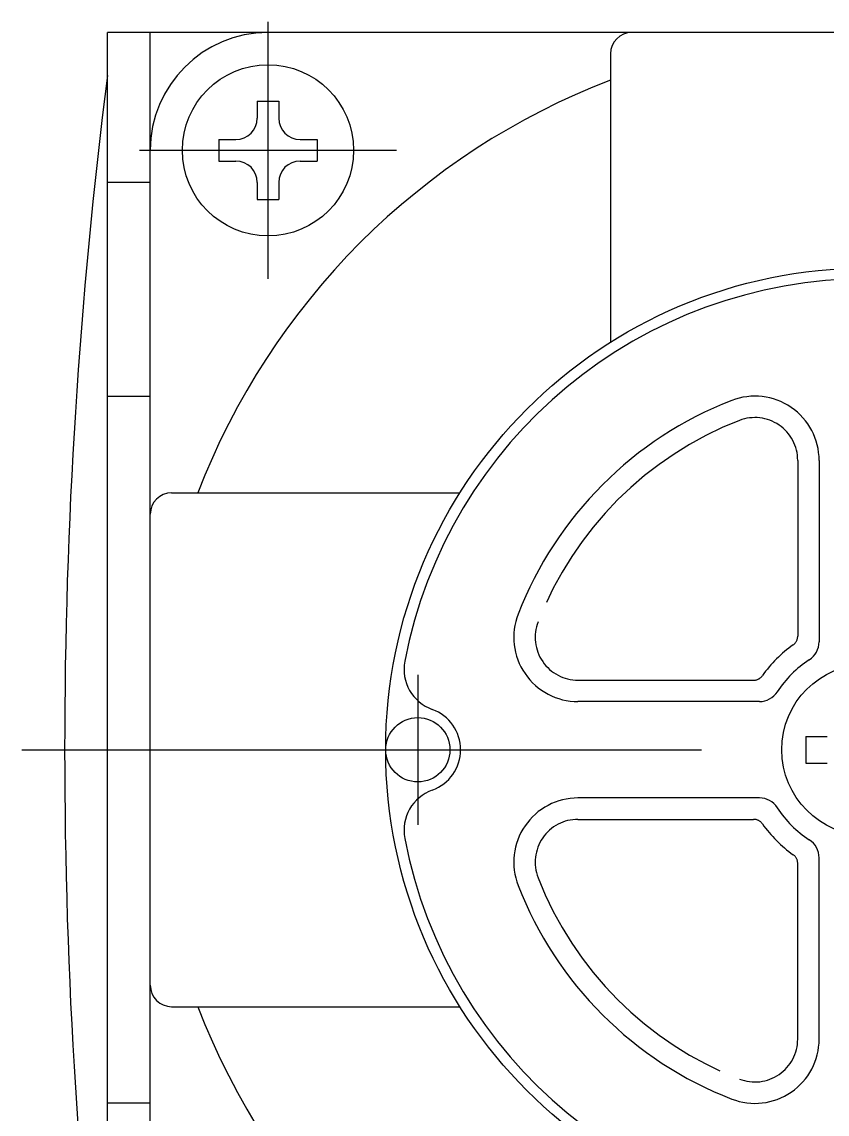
# Model space of a CAD drawing. Extents: x -260 to 40, y -107 to 195.
# Drawn here: x -259.7 to -222.1, y 138 to 189 of the extents above; entities that cross this region are included whole.
import ezdxf

# ---------------------------------------------------------------- set-up
doc = ezdxf.new("R2010")
doc.units = 0
doc.linetypes.add('CENTER', pattern=[50.8, 31.75, -6.35, 6.35, -6.35])
doc.linetypes.add('DASHED', pattern=[19.05, 12.7, -6.35])
doc.layers.get('0').update_dxf_attribs({"linetype": 'CONTINUOUS'})
doc.layers.add('CENTER', color=1, linetype='CENTER')

msp = doc.modelspace()

# ---------------------------------------------------------------- linework, layer by layer
at = {"color": 7, "linetype": 'CONTINUOUS'}
for p, q in [((-255.712, 121.489), (-255.712, 188.489)), ((-192.212, 188.489), (-255.712, 188.489)), ((-253.712, 121.489), (-253.712, 188.489)), ((-232.212, 187.489), (-232.212, 174.022)), ((-248.712, 185.289), (-247.712, 185.289)), ((-248.712, 185.289), (-248.712, 184.489)), ((-247.712, 185.289), (-247.712, 184.489)), ((-250.512, 183.489), (-249.712, 183.489)), ((-250.512, 183.489), (-250.512, 182.489)), ((-246.712, 183.489), (-245.912, 183.489)), ((-245.912, 183.489), (-245.912, 182.489)), ((-250.512, 182.489), (-249.712, 182.489)), ((-246.712, 182.489), (-245.912, 182.489)), ((-253.712, 181.489), (-255.712, 181.489)), ((-248.712, 181.489), (-248.712, 180.689)), ((-247.712, 181.489), (-247.712, 180.689)), ((-248.712, 180.689), (-247.712, 180.689)), ((-253.712, 171.489), (-255.712, 171.489)), ((-222.462, 168.505), (-222.462, 160.033)), ((-252.712, 166.989), (-239.245, 166.989)), ((-225.255, 157.239), (-233.728, 157.239)), ((-223.087, 155.614), (-222.087, 155.614)), ((-223.087, 155.614), (-223.087, 154.364)), ((-223.087, 154.364), (-222.087, 154.364)), ((-225.255, 152.739), (-233.728, 152.739)), ((-222.462, 141.473), (-222.462, 149.946)), ((-252.712, 142.989), (-239.245, 142.989)), ((-253.712, 138.489), (-255.712, 138.489))]:
    msp.add_line(p, q, dxfattribs=at)
at = {"color": 3, "linetype": 'DASHED'}
for p, q in [((-223.462, 168.505), (-223.462, 160.298)), ((-233.728, 158.239), (-225.521, 158.239)), ((-233.728, 151.739), (-225.521, 151.739)), ((-223.462, 141.473), (-223.462, 149.68))]:
    msp.add_line(p, q, dxfattribs=at)
at = {"color": 7, "linetype": 'CONTINUOUS'}
for centre, radius in [((-248.212, 182.989), 4), ((-220.212, 154.989), 22.5), ((-220.212, 154.989), 4), ((-241.212, 154.989), 1.5)]:
    msp.add_circle(centre, radius, dxfattribs=at)
for centre, radius, start, end in [((-248.212, 182.989), 5.5, 90, 180), ((-231.212, 187.489), 1, 90, 180), ((-8.649, 154.989), 249.063, 172.7341, 187.2659), ((-220.212, 154.989), 33.5, 110.9902, 159.0098), ((-249.712, 184.489), 1, 270, 0), ((-246.712, 184.489), 1, 180, 270), ((-249.712, 181.489), 1, 0, 90), ((-246.712, 181.489), 1, 90, 180), ((-220.212, 154.989), 22, 10.8441, 169.1559), ((-225.462, 168.505), 3, 0, 111.2273), ((-220.212, 154.989), 17.5, 111.2273, 158.7727), ((-252.712, 165.989), 1, 90, 180), ((-233.728, 160.239), 3, 158.7727, 270), ((-223.462, 160.033), 1, 302.7972, 0), ((-220.212, 154.989), 5, 122.7972, 147.2028), ((-239.855, 158.752), 2, 169.1559, 250.1666), ((-225.255, 158.239), 1, 270, 327.2028), ((-241.212, 154.989), 2, 289.8334, 70.1666), ((-239.855, 151.226), 2, 109.8334, 190.8441), ((-233.728, 149.739), 3, 90, 201.2273), ((-225.255, 151.739), 1, 32.7972, 90), ((-220.212, 154.989), 5, 212.7972, 237.2028), ((-220.212, 154.989), 22, 190.8441, 349.1559), ((-223.462, 149.946), 1, 0, 57.2028), ((-220.212, 154.989), 17.5, 201.2273, 248.7727), ((-252.712, 143.989), 1, 180, 270), ((-220.212, 154.989), 33.5, 200.9902, 249.0098), ((-225.462, 141.473), 3, 248.7727, 0)]:
    msp.add_arc(centre, radius, start, end, dxfattribs=at)
at = {"color": 3, "linetype": 'DASHED'}
for centre, radius, start, end in [((-225.462, 168.505), 2, 0, 111.2273), ((-220.212, 154.989), 16.5, 111.2273, 158.7727), ((-233.728, 160.239), 2, 158.7727, 270), ((-223.962, 160.298), 0.5, 305.2344, 0), ((-220.212, 154.989), 6, 125.2344, 144.7656), ((-225.521, 158.739), 0.5, 270, 324.7656), ((-233.728, 149.739), 2, 90, 201.2273), ((-225.521, 151.239), 0.5, 35.2344, 90), ((-220.212, 154.989), 6, 215.2344, 234.7656), ((-223.962, 149.68), 0.5, 0, 54.7656), ((-220.212, 154.989), 16.5, 201.2273, 248.7727), ((-225.462, 141.473), 2, 248.7727, 0)]:
    msp.add_arc(centre, radius, start, end, dxfattribs=at)
at = {"layer": 'CENTER', "color": 1, "linetype": 'CENTER'}
for p, q in [((-248.212, 188.989), (-248.212, 176.989)), ((-254.212, 182.989), (-242.212, 182.989)), ((-241.212, 158.489), (-241.212, 151.489)), ((-259.712, 154.989), (-92.712, 154.989))]:
    msp.add_line(p, q, dxfattribs=at)

doc.saveas('drawing.dxf')
